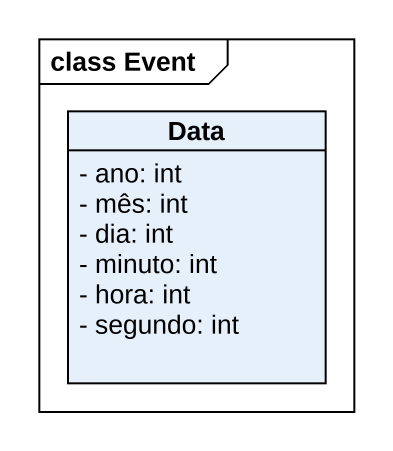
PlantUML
@startuml
mainframe class Event
hide circle
hide empty members
skinparam classAttributeIconSize 0
class Data {
  - ano: int
  - mês: int
  - dia: int
  - minuto: int
  - hora: int
  - segundo: int
}
@enduml
